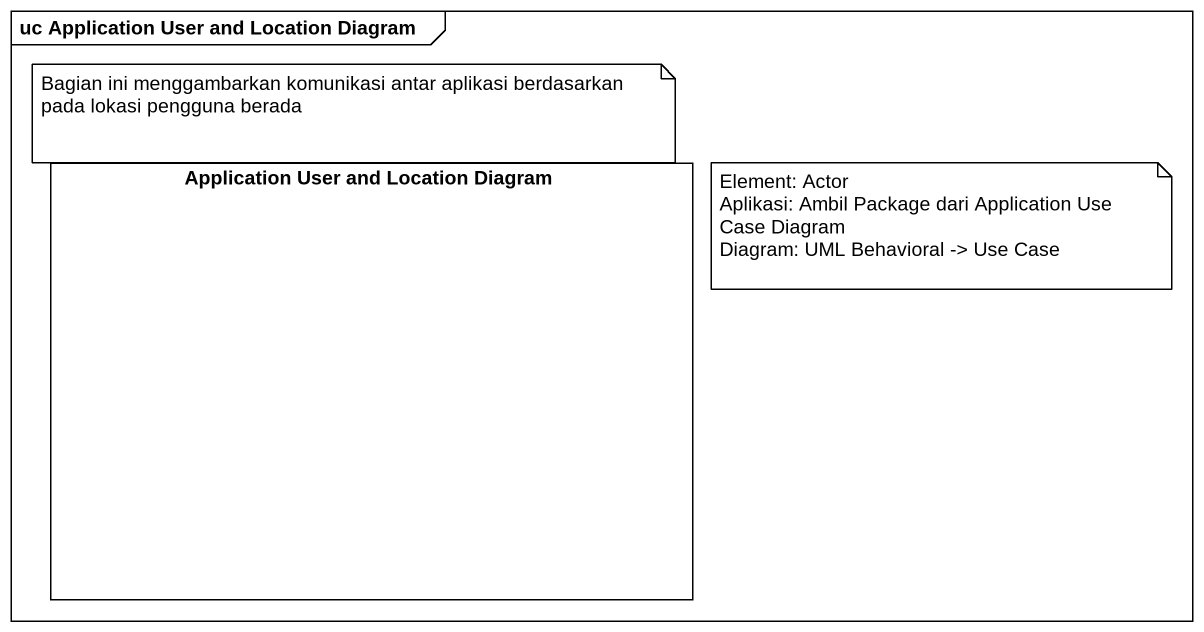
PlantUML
@startuml
mainframe uc Application User and Location Diagram
rectangle "Application User and Location Diagram" as Application_User_and #FFFFFF
note as N1
  Bagian ini menggambarkan komunikasi antar aplikasi berdasarkan pada lokasi pengguna berada
end note
note as N2
  Element: Actor
  Aplikasi: Ambil Package dari Application Use Case Diagram
  Diagram: UML Behavioral -> Use Case
end note
@enduml
